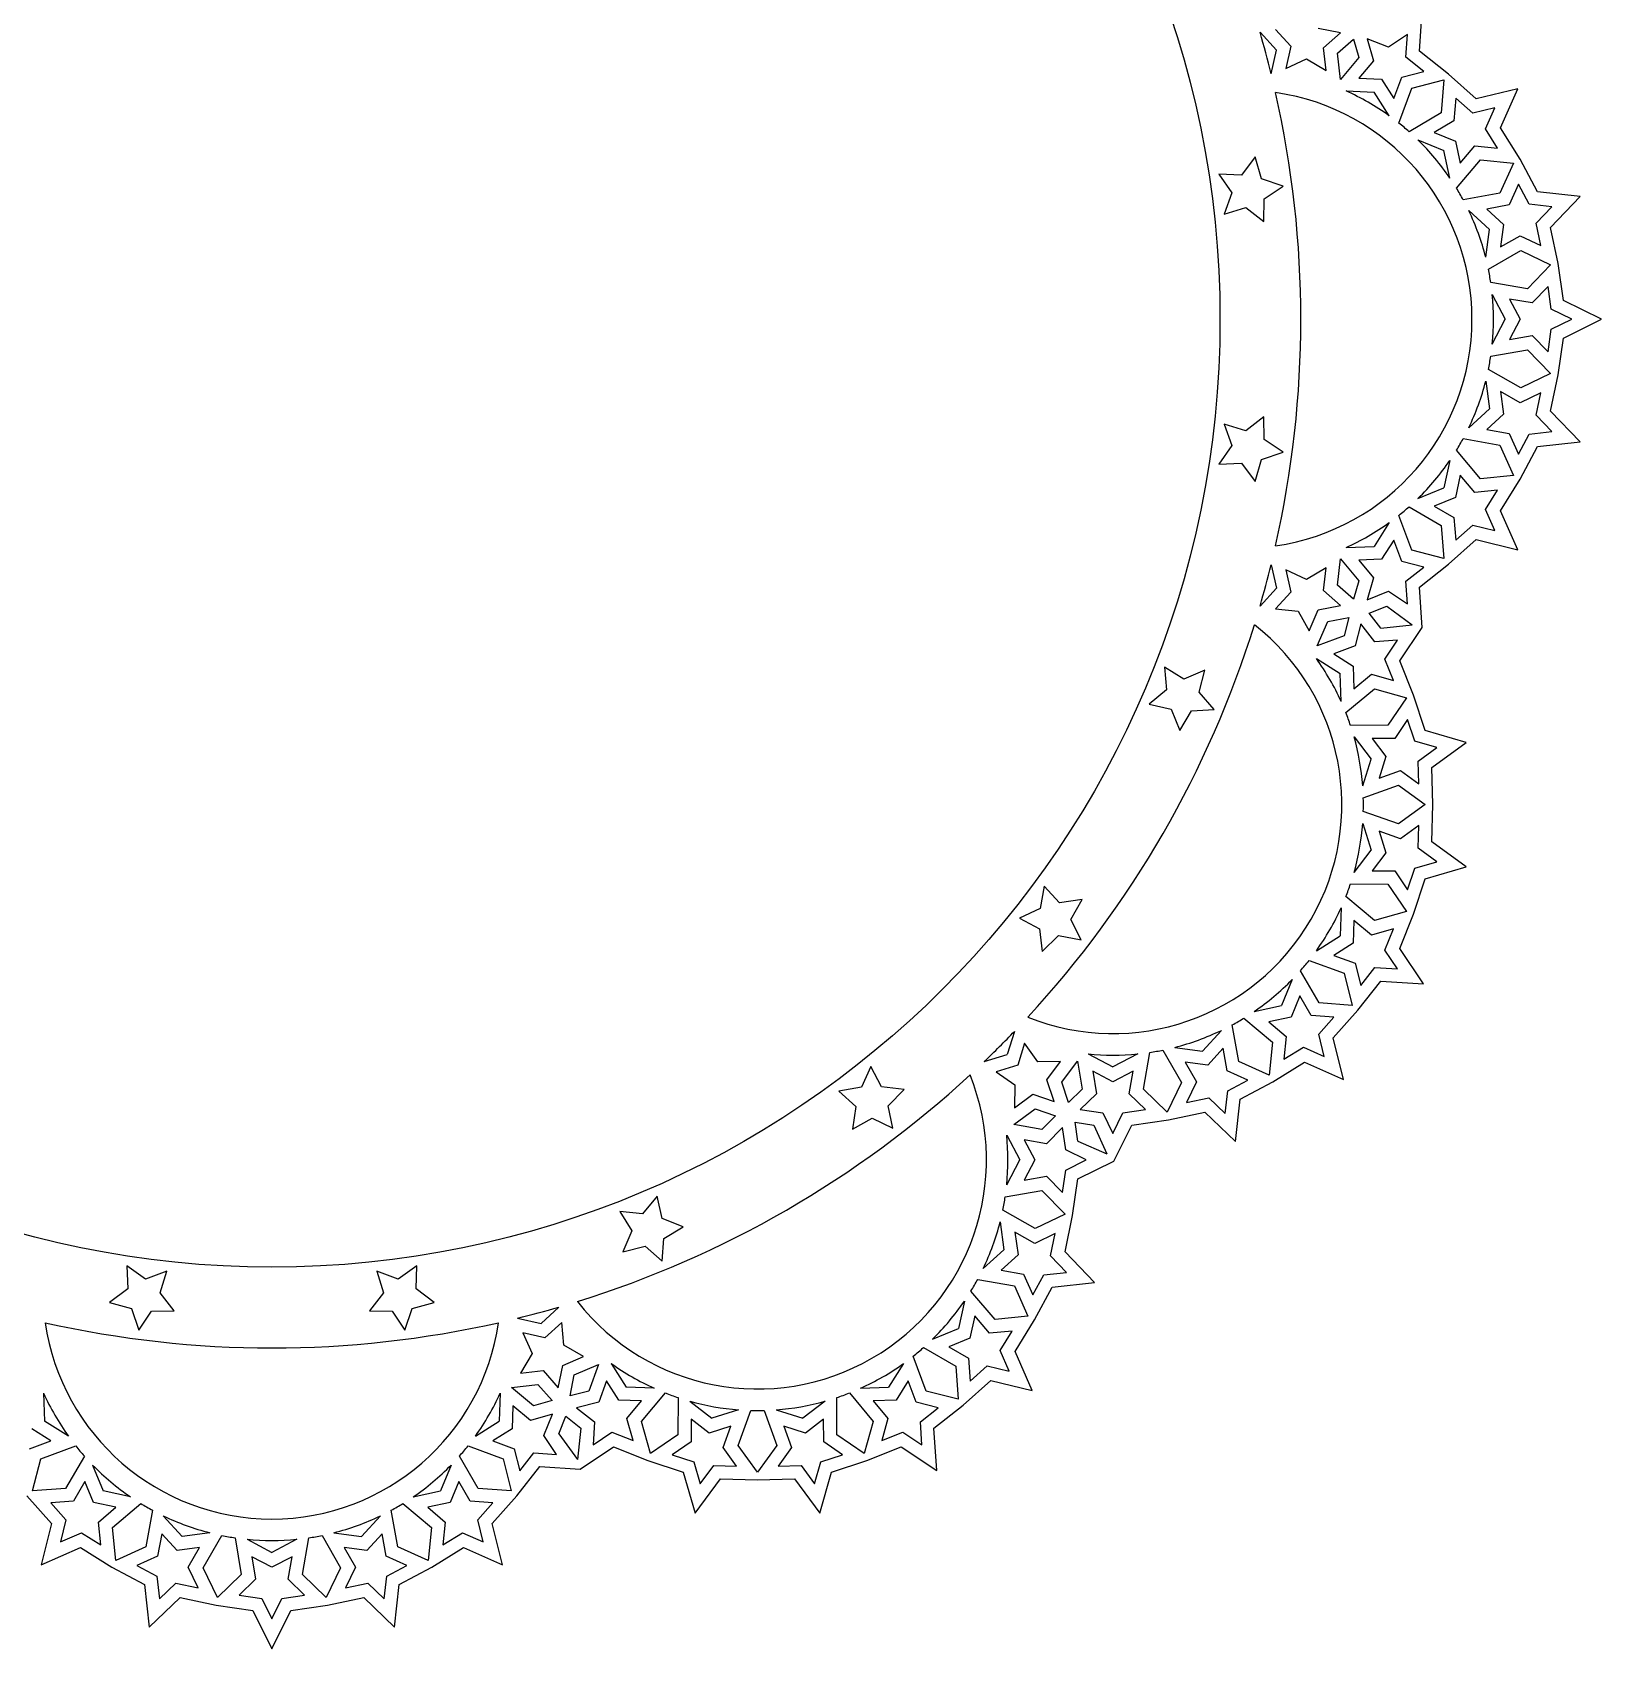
# Model space of a CAD drawing. Extents: x 129 to 581, y 103 to 417.
# Drawn here: x 230.7 to 376.5, y 102.8 to 252.9 of the extents above; entities that cross this region are included whole.
import ezdxf

# ---------------------------------------------------------------- set-up
doc = ezdxf.new("R2010")
doc.units = 0
doc.layers.get('0').update_dxf_attribs({"linetype": 'CONTINUOUS'})

msp = doc.modelspace()

# ---------------------------------------------------------------- linework, layer by layer
for p, q in [((359.549818, 251.194629), (359.792915, 254.921197)), ((344.738578, 252.946576), (346.263427, 251.295981)), ((346.167972, 253.210205), (347.604421, 251.6553)), ((352.223095, 252.89287), (350.147033, 253.306491)), ((350.631983, 251.496632), (352.223095, 252.89287)), ((351.928073, 250.99911), (353.426196, 252.313747)), ((353.426196, 252.313747), (353.908472, 250.601699)), ((354.692461, 252.350621), (355.266435, 250.313056)), ((356.658868, 251.566808), (354.692461, 252.350621)), ((358.41934, 252.742332), (356.658868, 251.566808)), ((358.281543, 250.629956), (358.41934, 252.742332)), ((345.768166, 249.104101), (346.263427, 251.295981)), ((347.604421, 251.6553), (347.137873, 249.590488)), ((350.880145, 249.394363), (350.631983, 251.496632)), ((352.215434, 248.564763), (351.928073, 250.99911)), ((362.252798, 249.062417), (359.549818, 251.194629)), ((347.137873, 249.590488), (349.060563, 250.47614)), ((349.060563, 250.47614), (350.880145, 249.394363)), ((353.908472, 250.601699), (352.215434, 248.564763)), ((355.266435, 250.313056), (353.913331, 248.685103)), ((357.891978, 248.797197), (359.943548, 249.318904)), ((359.943548, 249.318904), (358.281543, 250.629956)), ((353.913331, 248.685103), (356.028539, 248.601342)), ((356.028539, 248.601342), (357.158682, 246.811399)), ((357.158682, 246.811399), (357.891978, 248.797197)), ((357.622167, 244.519182), (358.820932, 247.765489)), ((358.820932, 247.765489), (361.80028, 248.523127)), ((361.80028, 248.523127), (361.571511, 245.45748)), ((364.821985, 246.770756), (362.252798, 249.062417)), ((352.732622, 247.502067), (355.334389, 247.399039)), ((356.724497, 245.197357), (355.334389, 247.399039)), ((362.906386, 246.832788), (362.748857, 244.721793)), ((364.486124, 245.423694), (362.906386, 246.832788)), ((368.669479, 247.710972), (364.821985, 246.770756)), ((367.075436, 244.085197), (368.669479, 247.710972)), ((361.571511, 245.45748), (358.582686, 243.713211)), ((362.748857, 244.721793), (360.920563, 243.654806)), ((366.54248, 245.926208), (364.486124, 245.423694)), ((365.690518, 243.988354), (366.54248, 245.926208)), ((360.920563, 243.654806), (362.879559, 242.852653)), ((366.803886, 242.187929), (365.690518, 243.988354)), ((368.886147, 241.1571), (367.075436, 244.085197)), ((359.406437, 242.946943), (361.81606, 241.960271)), ((362.369315, 239.415922), (361.81606, 241.960271)), ((362.879559, 242.852653), (363.32935, 240.784125)), ((363.32935, 240.784125), (364.697606, 242.399363)), ((364.697606, 242.399363), (366.803886, 242.187929)), ((344.295419, 241.380136), (343.028323, 239.684381)), ((344.870651, 239.342925), (344.295419, 241.380136)), ((362.980899, 238.471625), (365.217673, 241.112154)), ((365.217673, 241.112154), (368.276472, 240.805103)), ((368.276472, 240.805103), (367.012986, 238.00258)), ((370.516598, 238.124929), (368.886147, 241.1571)), ((340.913064, 239.766835), (342.134269, 238.037738)), ((343.028323, 239.684381), (340.913064, 239.766835)), ((346.874964, 238.661862), (344.870651, 239.342925)), ((368.737741, 238.838394), (367.867708, 236.908585)), ((369.740271, 236.973976), (368.737741, 238.838394)), ((342.134269, 238.037738), (341.402199, 236.051487)), ((345.086856, 235.368576), (345.115219, 237.485251)), ((345.115219, 237.485251), (346.874964, 238.661862)), ((367.012986, 238.00258), (363.607834, 237.385742)), ((374.453634, 237.692523), (370.516598, 238.124929)), ((371.715635, 234.830603), (374.453634, 237.692523)), ((341.402199, 236.051487), (343.424041, 236.678601)), ((343.424041, 236.678601), (345.086856, 235.368576)), ((364.119827, 236.383946), (366.04667, 234.632639)), ((367.867708, 236.908585), (365.784744, 236.531259)), ((365.784744, 236.531259), (367.351246, 235.107465)), ((371.844483, 236.74287), (369.740271, 236.973976)), ((370.381115, 235.213271), (371.844483, 236.74287)), ((365.696342, 232.052508), (366.04667, 234.632639)), ((367.351246, 235.107465), (367.066432, 233.009848)), ((370.811557, 233.14063), (370.381115, 235.213271)), ((372.415679, 231.459792), (371.715635, 234.830603)), ((367.066432, 233.009848), (368.904617, 234.059703)), ((368.904617, 234.059703), (370.811557, 233.14063)), ((365.948074, 230.955985), (368.953068, 232.672249)), ((368.953068, 232.672249), (371.722381, 231.337545)), ((371.722381, 231.337545), (369.576573, 229.136173)), ((372.910738, 228.052837), (372.415679, 231.459792)), ((369.576573, 229.136173), (366.165806, 229.721165)), ((366.304288, 228.604673), (367.515946, 226.299963)), ((371.483178, 229.331679), (370.005582, 227.815821)), ((371.78758, 227.236815), (371.483178, 229.331679)), ((367.919182, 228.173667), (368.904246, 226.299963)), ((370.005582, 227.815821), (367.919182, 228.173667)), ((373.685849, 226.299963), (371.78758, 227.236815)), ((376.462449, 226.299963), (372.910738, 228.052837)), ((366.304288, 223.995253), (367.515946, 226.299963)), ((368.904246, 226.299963), (367.919182, 224.426259)), ((371.483178, 223.268246), (371.78758, 225.363111)), ((371.78758, 225.363111), (373.685849, 226.299963)), ((372.910738, 224.547088), (376.462449, 226.299963)), ((367.919182, 224.426259), (370.005582, 224.784104)), ((370.005582, 224.784104), (371.483178, 223.268246)), ((372.415679, 221.140133), (372.910738, 224.547088)), ((366.165806, 222.87876), (369.576573, 223.463753)), ((369.576573, 223.463753), (371.722381, 221.26238)), ((368.953068, 219.927676), (365.948074, 221.64394)), ((371.722381, 221.26238), (368.953068, 219.927676)), ((371.715635, 217.769322), (372.415679, 221.140133)), ((365.696342, 220.547417), (366.04667, 217.967287)), ((368.904617, 218.540222), (367.066432, 219.590078)), ((367.066432, 219.590078), (367.351246, 217.49246)), ((370.811557, 219.459295), (368.904617, 218.540222)), ((370.381115, 217.386655), (370.811557, 219.459295)), ((364.119827, 216.215979), (366.04667, 217.967287)), ((374.453634, 214.907402), (371.715635, 217.769322)), ((343.424041, 215.921324), (341.402199, 216.548438)), ((341.402199, 216.548438), (342.134269, 214.562187)), ((345.086856, 217.231349), (343.424041, 215.921324)), ((345.115219, 215.114674), (345.086856, 217.231349)), ((367.351246, 217.49246), (365.784744, 216.068666)), ((371.844483, 215.857056), (370.381115, 217.386655)), ((346.874964, 213.938063), (345.115219, 215.114674)), ((363.607834, 215.214183), (367.012986, 214.597345)), ((365.784744, 216.068666), (367.867708, 215.69134)), ((367.867708, 215.69134), (368.737741, 213.761532)), ((368.737741, 213.761532), (369.740271, 215.625949)), ((369.740271, 215.625949), (371.844483, 215.857056)), ((370.516598, 214.474996), (374.453634, 214.907402)), ((342.134269, 214.562187), (340.913064, 212.83309)), ((344.295419, 211.21979), (344.870651, 213.257)), ((344.870651, 213.257), (346.874964, 213.938063)), ((365.217673, 211.487772), (362.980899, 214.128301)), ((367.012986, 214.597345), (368.276472, 211.794822)), ((368.886147, 211.442826), (370.516598, 214.474996)), ((340.913064, 212.83309), (343.028323, 212.915544)), ((343.028323, 212.915544), (344.295419, 211.21979)), ((362.369315, 213.184003), (361.81606, 210.639655)), ((363.32935, 211.8158), (362.879559, 209.747272)), ((364.697606, 210.200562), (363.32935, 211.8158)), ((368.276472, 211.794822), (365.217673, 211.487772)), ((359.406437, 209.652983), (361.81606, 210.639655)), ((366.803886, 210.411996), (364.697606, 210.200562)), ((365.690518, 208.611571), (366.803886, 210.411996)), ((367.075436, 208.514729), (368.886147, 211.442826)), ((358.582686, 208.886714), (361.571511, 207.142446)), ((362.879559, 209.747272), (360.920563, 208.945119)), ((360.920563, 208.945119), (362.748857, 207.878133)), ((356.724497, 207.402568), (355.334389, 205.200887)), ((358.820932, 204.834436), (357.622167, 208.080743)), ((362.748857, 207.878133), (362.906386, 205.767137)), ((366.54248, 206.673717), (365.690518, 208.611571)), ((368.669479, 204.888953), (367.075436, 208.514729)), ((357.158682, 205.788526), (356.028539, 203.998583)), ((357.891978, 203.802728), (357.158682, 205.788526)), ((361.571511, 207.142446), (361.80028, 204.076798)), ((362.252798, 203.537508), (364.821985, 205.829169)), ((362.906386, 205.767137), (364.486124, 207.176231)), ((364.486124, 207.176231), (366.54248, 206.673717)), ((364.821985, 205.829169), (368.669479, 204.888953)), ((352.732622, 205.097858), (355.334389, 205.200887)), ((361.80028, 204.076798), (358.820932, 204.834436)), ((345.768166, 203.495824), (346.263427, 201.303944)), ((349.060563, 202.123785), (347.137873, 203.009438)), ((347.137873, 203.009438), (347.604421, 200.944625)), ((350.880145, 203.205562), (349.060563, 202.123785)), ((350.631983, 201.103293), (350.880145, 203.205562)), ((351.928073, 201.600815), (352.215434, 204.035162)), ((352.215434, 204.035162), (353.908472, 201.998226)), ((356.028539, 203.998583), (353.913331, 203.914822)), ((353.913331, 203.914822), (355.266435, 202.28687)), ((359.943548, 203.281021), (357.891978, 203.802728)), ((358.281543, 201.969969), (359.943548, 203.281021)), ((359.549818, 201.405297), (362.252798, 203.537508)), ((344.738578, 199.65335), (346.263427, 201.303944)), ((353.426196, 200.286178), (351.928073, 201.600815)), ((353.908472, 201.998226), (353.426196, 200.286178)), ((355.266435, 202.28687), (354.692461, 200.249304)), ((358.41934, 199.857594), (358.281543, 201.969969)), ((359.792915, 197.678729), (359.549818, 201.405297)), ((347.604421, 200.944625), (346.167972, 199.38972)), ((350.147033, 199.293434), (352.223095, 199.707055)), ((352.223095, 199.707055), (350.631983, 201.103293)), ((354.692461, 200.249304), (356.658868, 201.033117)), ((356.658868, 201.033117), (358.41934, 199.857594)), ((346.167972, 199.38972), (348.275897, 199.195372)), ((348.275897, 199.195372), (349.310813, 197.348735)), ((349.310813, 197.348735), (350.147033, 199.293434)), ((350.052407, 195.962635), (351.020718, 198.214522)), ((351.020718, 198.214522), (352.97545, 198.60397)), ((352.97545, 198.60397), (352.537089, 196.880155)), ((354.870898, 198.997579), (356.513751, 199.652422)), ((355.966229, 197.609041), (354.870898, 198.997579)), ((356.513751, 199.652422), (358.878611, 197.923716)), ((352.537089, 196.880155), (350.052407, 195.962635)), ((354.090504, 198.002771), (353.568797, 195.951201)), ((355.401556, 196.340766), (354.090504, 198.002771)), ((355.966229, 197.609041), (358.878611, 197.923716)), ((357.719103, 194.572974), (359.792915, 197.678729)), ((353.568797, 195.951201), (351.582999, 195.217904)), ((351.582999, 195.217904), (353.372942, 194.087762)), ((357.513932, 196.478563), (355.401556, 196.340766)), ((356.338408, 194.718091), (357.513932, 196.478563)), ((335.865304, 193.994592), (336.058349, 191.886547)), ((337.655944, 192.865555), (335.865304, 193.994592)), ((339.601159, 193.700573), (337.655944, 192.865555)), ((339.08072, 191.648681), (339.601159, 193.700573)), ((349.968957, 194.78372), (352.170639, 193.393611)), ((353.372942, 194.087762), (353.456703, 191.972554)), ((357.122221, 192.751684), (356.338408, 194.718091)), ((358.993847, 191.374934), (357.719103, 194.572974)), ((352.273667, 190.791845), (352.170639, 193.393611)), ((353.456703, 191.972554), (355.084656, 193.325658)), ((355.084656, 193.325658), (357.122221, 192.751684)), ((336.058349, 191.886547), (334.431233, 190.532438)), ((340.475974, 190.056707), (339.08072, 191.648681)), ((352.711985, 189.755693), (355.373299, 191.967695)), ((355.373299, 191.967695), (358.33231, 191.134155)), ((358.33231, 191.134155), (356.601366, 188.593611)), ((360.072997, 188.105705), (358.993847, 191.374934)), ((334.431233, 190.532438), (336.495757, 190.064614)), ((336.495757, 190.064614), (337.280784, 188.098692)), ((337.280784, 188.098692), (338.363684, 189.917605)), ((338.363684, 189.917605), (340.475974, 190.056707)), ((356.601366, 188.593611), (353.140833, 188.577442)), ((358.445056, 189.117225), (357.253133, 187.367814)), ((359.108602, 187.107045), (358.445056, 189.117225)), ((363.875133, 186.996209), (360.072997, 188.105705)), ((353.471088, 187.501959), (355.064547, 185.442665)), ((357.253133, 187.367814), (355.136291, 187.357924)), ((355.136291, 187.357924), (356.431756, 185.68374)), ((361.140715, 186.514057), (359.108602, 187.107045)), ((359.433968, 185.261807), (361.140715, 186.514057)), ((360.681763, 184.653216), (363.875133, 186.996209)), ((354.271506, 182.962566), (355.064547, 185.442665)), ((356.431756, 185.68374), (355.787022, 183.667448)), ((359.49796, 183.145909), (359.433968, 185.261807)), ((355.787022, 183.667448), (357.779585, 184.382156)), ((357.779585, 184.382156), (359.49796, 183.145909)), ((360.785836, 181.212054), (360.681763, 184.653216)), ((354.329004, 181.838989), (357.586371, 183.007367)), ((357.586371, 183.007367), (360.081844, 181.212054)), ((357.586371, 179.416741), (354.329004, 180.58512)), ((360.081844, 181.212054), (357.586371, 179.416741)), ((360.681763, 177.770892), (360.785836, 181.212054)), ((354.271506, 179.461542), (355.064547, 176.981444)), ((357.779585, 178.041952), (355.787022, 178.756661)), ((355.787022, 178.756661), (356.431756, 176.740368)), ((359.49796, 179.278199), (357.779585, 178.041952)), ((359.433968, 177.162301), (359.49796, 179.278199)), ((361.140715, 175.910051), (359.433968, 177.162301)), ((363.875133, 175.4279), (360.681763, 177.770892)), ((353.471088, 174.92215), (355.064547, 176.981444)), ((356.431756, 176.740368), (355.136291, 175.066185)), ((359.108602, 175.317063), (361.140715, 175.910051)), ((355.136291, 175.066185), (357.253133, 175.056294)), ((357.253133, 175.056294), (358.445056, 173.306883)), ((358.445056, 173.306883), (359.108602, 175.317063)), ((358.993847, 171.049174), (360.072997, 174.318404)), ((360.072997, 174.318404), (363.875133, 175.4279)), ((324.679708, 173.642302), (324.320574, 171.556124)), ((326.117118, 172.088285), (324.679708, 173.642302)), ((355.373299, 170.456413), (352.711985, 172.668415)), ((353.140833, 173.846666), (356.601366, 173.830498)), ((356.601366, 173.830498), (358.33231, 171.289954)), ((324.320574, 171.556124), (322.398431, 170.669284)), ((328.21217, 172.391392), (326.117118, 172.088285)), ((327.178396, 170.544116), (328.21217, 172.391392)), ((352.273667, 171.632263), (352.170639, 169.030497)), ((358.33231, 171.289954), (355.373299, 170.456413)), ((322.398431, 170.669284), (324.271526, 169.683062)), ((324.271526, 169.683062), (324.520986, 167.580947)), ((328.114075, 168.645269), (327.178396, 170.544116)), ((353.456703, 170.451554), (353.372942, 168.336347)), ((355.084656, 169.098451), (353.456703, 170.451554)), ((357.122221, 169.672424), (355.084656, 169.098451)), ((356.338408, 167.706018), (357.122221, 169.672424)), ((357.719103, 167.851134), (358.993847, 171.049174)), ((324.520986, 167.580947), (326.037757, 169.057607)), ((326.037757, 169.057607), (328.114075, 168.645269)), ((349.968957, 167.640388), (352.170639, 169.030497)), ((353.372942, 168.336347), (351.582999, 167.206204)), ((349.290782, 166.742719), (352.537089, 165.543953)), ((351.582999, 167.206204), (353.568797, 166.472907)), ((357.513932, 165.945545), (356.338408, 167.706018)), ((359.918538, 164.557245), (357.719103, 167.851134)), ((350.22908, 162.793374), (348.484811, 165.782199)), ((352.537089, 165.543953), (353.294727, 162.564605)), ((353.568797, 166.472907), (354.090504, 164.421337)), ((354.090504, 164.421337), (355.401556, 166.083342)), ((355.401556, 166.083342), (357.513932, 165.945545)), ((347.718543, 164.958448), (346.731871, 162.548826)), ((353.834017, 162.112087), (355.966229, 164.815067)), ((355.966229, 164.815067), (359.918538, 164.557245)), ((344.187522, 161.99557), (346.731871, 162.548826)), ((348.426406, 163.444323), (347.624253, 161.485326)), ((349.493393, 161.616029), (348.426406, 163.444323)), ((353.294727, 162.564605), (350.22908, 162.793374)), ((342.77418, 157.3519), (342.157342, 160.757052)), ((343.243225, 161.383986), (345.883754, 159.147213)), ((347.624253, 161.485326), (345.555725, 161.035536)), ((345.555725, 161.035536), (347.170963, 159.667279)), ((351.604388, 161.458499), (349.493393, 161.616029)), ((350.195294, 159.878761), (351.604388, 161.458499)), ((351.542356, 159.542901), (353.834017, 162.112087)), ((321.93444, 160.155424), (321.267408, 158.009569)), ((341.155546, 160.245058), (339.404239, 158.318215)), ((345.883754, 159.147213), (345.576703, 156.088414)), ((347.170963, 159.667279), (346.959529, 157.561)), ((350.697808, 157.822406), (350.195294, 159.878761)), ((352.482572, 155.695406), (351.542356, 159.542901)), ((319.121553, 157.342537), (321.267408, 158.009569)), ((322.877447, 159.049347), (322.249084, 157.027893)), ((324.09972, 157.321005), (322.877447, 159.049347)), ((328.766853, 158.060597), (331.071563, 156.84894)), ((333.376273, 158.060597), (331.071563, 156.84894)), ((333.907773, 154.788312), (334.492765, 158.199079)), ((335.727585, 158.416811), (337.443849, 155.411818)), ((336.824108, 158.668544), (339.404239, 158.318215)), ((341.302859, 158.580142), (339.879065, 157.01364)), ((341.680185, 156.497177), (341.302859, 158.580142)), ((346.959529, 157.561), (348.759954, 158.674367)), ((348.759954, 158.674367), (350.697808, 157.822406)), ((308.607693, 156.878546), (307.720853, 154.956403)), ((309.593915, 155.005451), (308.607693, 156.878546)), ((322.249084, 157.027893), (320.22763, 156.39953)), ((320.22763, 156.39953), (321.955972, 155.177257)), ((326.216412, 157.34806), (324.09972, 157.321005)), ((324.950363, 155.651522), (326.216412, 157.34806)), ((326.321571, 155.434344), (327.787607, 157.39887)), ((327.787607, 157.39887), (328.235353, 154.788312)), ((329.197859, 156.445704), (329.555704, 154.359304)), ((331.071563, 155.46064), (329.197859, 156.445704)), ((332.945267, 156.445704), (331.071563, 155.46064)), ((332.587421, 154.359304), (332.945267, 156.445704)), ((337.781448, 157.298453), (338.831303, 155.460269)), ((339.879065, 157.01364), (337.781448, 157.298453)), ((343.609994, 155.627145), (341.680185, 156.497177)), ((345.576703, 156.088414), (342.77418, 157.3519)), ((345.9287, 155.478738), (348.856797, 157.289449)), ((348.856797, 157.289449), (352.482572, 155.695406)), ((307.720853, 154.956403), (305.634675, 154.597269)), ((311.69603, 154.755991), (309.593915, 155.005451)), ((310.21937, 153.23922), (311.69603, 154.755991)), ((321.955972, 155.177257), (321.928917, 153.060565)), ((325.630188, 153.646789), (324.950363, 155.651522)), ((326.961665, 153.546774), (326.321571, 155.434344)), ((328.235353, 154.788312), (326.961665, 153.546774)), ((336.109145, 152.642505), (333.907773, 154.788312)), ((337.443849, 155.411818), (336.109145, 152.642505)), ((338.831303, 155.460269), (337.91223, 153.553328)), ((341.745576, 154.624615), (343.609994, 155.627145)), ((342.896529, 153.848287), (345.9287, 155.478738)), ((305.634675, 154.597269), (307.188692, 153.159859)), ((307.188692, 153.159859), (306.885585, 151.064807)), ((310.631709, 151.162902), (310.21937, 153.23922)), ((321.928917, 153.060565), (323.625455, 154.326614)), ((323.625455, 154.326614), (325.630188, 153.646789)), ((329.555704, 154.359304), (328.039846, 152.881707)), ((334.103279, 152.881707), (332.587421, 154.359304)), ((337.91223, 153.553328), (339.984871, 153.98377)), ((339.984871, 153.98377), (341.51447, 152.520403)), ((341.51447, 152.520403), (341.745576, 154.624615)), ((342.464123, 149.911252), (342.896529, 153.848287)), ((306.885585, 151.064807), (308.732861, 152.098581)), ((308.732861, 152.098581), (310.631709, 151.162902)), ((321.878107, 151.48937), (323.842633, 152.955406)), ((323.842633, 152.955406), (325.730203, 152.315312)), ((325.730203, 152.315312), (324.488665, 151.041624)), ((327.82283, 149.958289), (327.568514, 151.708463)), ((327.568514, 151.708463), (329.318688, 151.454147)), ((328.039846, 152.881707), (330.134711, 152.577306)), ((330.134711, 152.577306), (331.071563, 150.679036)), ((331.071563, 150.679036), (332.008415, 152.577306)), ((332.008415, 152.577306), (334.103279, 152.881707)), ((332.824437, 151.454147), (336.231392, 151.949207)), ((336.231392, 151.949207), (339.602203, 152.64925)), ((339.602203, 152.64925), (342.464123, 149.911252)), ((321.21638, 150.510124), (322.428037, 148.205414)), ((324.488665, 151.041624), (321.878107, 151.48937)), ((326.39527, 151.237131), (324.917673, 149.721273)), ((326.699671, 149.142266), (326.39527, 151.237131)), ((329.318688, 151.454147), (330.502363, 148.774614)), ((331.17168, 148.105297), (332.824437, 151.454147)), ((324.917673, 149.721273), (322.831273, 150.079118)), ((322.831273, 150.079118), (323.816338, 148.205414)), ((328.597941, 148.205414), (326.699671, 149.142266)), ((327.82283, 149.958289), (330.502363, 148.774614)), ((321.21638, 145.900704), (322.428037, 148.205414)), ((323.816338, 148.205414), (322.831273, 146.331711)), ((326.39527, 145.173698), (326.699671, 147.268562)), ((326.699671, 147.268562), (328.597941, 148.205414)), ((327.82283, 146.45254), (331.17168, 148.105297)), ((322.831273, 146.331711), (324.917673, 146.689556)), ((324.917673, 146.689556), (326.39527, 145.173698)), ((327.32777, 143.045585), (327.82283, 146.45254)), ((288.744539, 144.845744), (287.39043, 143.218628)), ((289.212363, 142.78122), (288.744539, 144.845744)), ((321.077898, 144.784212), (324.488665, 145.369204)), ((324.488665, 145.369204), (326.634472, 143.167832)), ((285.282386, 143.411673), (286.411422, 141.621033)), ((287.39043, 143.218628), (285.282386, 143.411673)), ((291.178285, 141.996193), (289.212363, 142.78122)), ((323.865159, 141.833128), (320.860166, 143.549392)), ((326.634472, 143.167832), (323.865159, 141.833128)), ((326.627727, 139.674774), (327.32777, 143.045585)), ((286.411422, 141.621033), (285.576404, 139.675818)), ((289.359372, 140.913293), (291.178285, 141.996193)), ((320.608433, 142.452869), (320.958762, 139.872738)), ((323.816708, 140.445674), (321.978524, 141.495529)), ((321.978524, 141.495529), (322.263337, 139.397912)), ((325.723649, 141.364747), (323.816708, 140.445674)), ((325.293207, 139.292106), (325.723649, 141.364747)), ((285.576404, 139.675818), (287.628296, 140.196257)), ((287.628296, 140.196257), (289.22027, 138.801003)), ((289.22027, 138.801003), (289.359372, 140.913293)), ((319.031919, 138.121431), (320.958762, 139.872738)), ((329.365725, 136.812854), (326.627727, 139.674774)), ((239.510142, 138.363913), (239.592596, 136.248654)), ((241.239239, 137.142708), (239.510142, 138.363913)), ((266.443887, 138.363913), (264.71479, 137.142708)), ((266.361433, 136.248654), (266.443887, 138.363913)), ((322.263337, 139.397912), (320.696835, 137.974118)), ((326.756574, 137.762507), (325.293207, 139.292106)), ((243.22549, 137.874778), (241.239239, 137.142708)), ((242.598376, 135.852936), (243.22549, 137.874778)), ((262.728539, 137.874778), (263.355653, 135.852936)), ((264.71479, 137.142708), (262.728539, 137.874778)), ((318.519925, 137.119635), (321.925077, 136.502797)), ((320.696835, 137.974118), (322.7798, 137.596792)), ((322.7798, 137.596792), (323.649833, 135.666983)), ((323.649833, 135.666983), (324.652362, 137.531401)), ((324.652362, 137.531401), (326.756574, 137.762507)), ((325.42869, 136.380448), (329.365725, 136.812854)), ((239.592596, 136.248654), (237.896841, 134.981558)), ((243.908401, 134.190121), (242.598376, 135.852936)), ((263.355653, 135.852936), (262.045628, 134.190121)), ((268.057187, 134.981558), (266.361433, 136.248654)), ((320.129764, 133.393223), (317.892991, 136.033752)), ((321.925077, 136.502797), (323.188563, 133.700274)), ((323.798239, 133.348277), (325.42869, 136.380448)), ((237.896841, 134.981558), (239.934052, 134.406326)), ((239.934052, 134.406326), (240.615115, 132.402013)), ((240.615115, 132.402013), (241.791726, 134.161758)), ((241.791726, 134.161758), (243.908401, 134.190121)), ((262.045628, 134.190121), (264.162303, 134.161758)), ((264.162303, 134.161758), (265.338914, 132.402013)), ((265.338914, 132.402013), (266.019977, 134.406326)), ((266.019977, 134.406326), (268.057187, 134.981558)), ((279.623627, 134.538399), (277.973033, 133.013551)), ((317.281407, 135.089455), (316.728151, 132.545106)), ((318.241441, 133.721252), (317.791651, 131.652724)), ((319.609698, 132.106014), (318.241441, 133.721252)), ((323.188563, 133.700274), (320.129764, 133.393223)), ((275.781153, 133.508811), (277.973033, 133.013551)), ((278.332352, 131.672556), (276.267539, 132.139105)), ((276.267539, 132.139105), (277.153192, 130.216414)), ((279.887257, 133.109005), (278.332352, 131.672556)), ((280.081605, 131.00108), (279.887257, 133.109005)), ((314.318529, 131.558434), (316.728151, 132.545106)), ((321.715977, 132.317448), (319.609698, 132.106014)), ((320.60261, 130.517023), (321.715977, 132.317448)), ((321.987528, 130.42018), (323.798239, 133.348277)), ((281.928242, 129.966164), (280.081605, 131.00108)), ((313.494778, 130.792166), (316.483603, 129.047898)), ((317.791651, 131.652724), (315.832654, 130.850571)), ((315.832654, 130.850571), (317.660948, 129.783584)), ((277.153192, 130.216414), (276.071415, 128.396833)), ((279.569922, 127.053882), (279.983543, 129.129944)), ((279.983543, 129.129944), (281.928242, 129.966164)), ((281.062455, 128.256259), (283.314342, 129.22457)), ((283.314342, 129.22457), (282.396822, 126.739888)), ((284.493257, 129.30802), (285.883366, 127.106338)), ((311.636589, 129.30802), (310.24648, 127.106338)), ((313.733024, 126.739888), (312.534259, 129.986195)), ((317.660948, 129.783584), (317.818478, 127.672589)), ((321.454571, 128.579169), (320.60261, 130.517023)), ((323.581571, 126.794405), (321.987528, 130.42018)), ((276.071415, 128.396833), (278.173684, 128.644994)), ((278.173684, 128.644994), (279.569922, 127.053882)), ((280.673007, 126.301528), (281.062455, 128.256259)), ((284.059073, 127.693978), (283.325776, 125.70818)), ((285.189216, 125.904035), (284.059073, 127.693978)), ((312.070773, 127.693978), (310.94063, 125.904035)), ((312.80407, 125.70818), (312.070773, 127.693978)), ((316.483603, 129.047898), (316.712372, 125.98225)), ((317.16489, 125.44296), (319.734076, 127.734621)), ((317.818478, 127.672589), (319.398216, 129.081683)), ((319.398216, 129.081683), (321.454571, 128.579169)), ((319.734076, 127.734621), (323.581571, 126.794405)), ((231.77491, 126.544355), (231.877938, 123.942588)), ((274.179119, 126.544355), (274.07609, 123.942588)), ((275.241815, 127.061543), (277.676162, 127.348904)), ((277.278751, 125.368505), (275.241815, 127.061543)), ((277.676162, 127.348904), (278.990799, 125.850781)), ((282.396822, 126.739888), (280.673007, 126.301528)), ((288.485132, 127.00331), (285.883366, 127.106338)), ((287.309282, 123.903678), (289.521284, 126.564992)), ((290.699535, 126.136144), (290.683367, 122.675611)), ((305.446479, 122.675611), (305.430311, 126.136144)), ((306.608562, 126.564992), (308.820564, 123.903678)), ((307.644714, 127.00331), (310.24648, 127.106338)), ((316.712372, 125.98225), (313.733024, 126.739888)), ((275.362155, 125.363646), (275.278394, 123.248438)), ((276.990107, 124.010542), (275.362155, 125.363646)), ((278.990799, 125.850781), (277.278751, 125.368505)), ((283.325776, 125.70818), (281.274206, 125.186473)), ((281.274206, 125.186473), (282.936211, 123.875421)), ((287.304423, 125.820274), (285.189216, 125.904035)), ((285.95132, 124.192321), (287.304423, 125.820274)), ((291.775018, 125.805889), (293.834312, 124.21243)), ((296.314411, 125.005472), (293.834312, 124.21243)), ((296.26961, 121.690606), (297.437988, 124.947973)), ((298.691857, 124.947973), (299.860236, 121.690606)), ((299.815435, 125.005472), (302.295533, 124.21243)), ((304.354827, 125.805889), (302.295533, 124.21243)), ((310.94063, 125.904035), (308.825423, 125.820274)), ((308.825423, 125.820274), (310.178526, 124.192321)), ((314.85564, 125.186473), (312.80407, 125.70818)), ((313.193635, 123.875421), (314.85564, 125.186473)), ((314.46191, 123.310748), (317.16489, 125.44296)), ((232.465578, 122.118295), (230.675635, 123.248438)), ((234.07962, 122.55248), (231.877938, 123.942588)), ((271.874409, 122.55248), (274.07609, 123.942588)), ((275.278394, 123.248438), (273.488451, 122.118295)), ((279.027673, 124.584516), (276.990107, 124.010542)), ((278.24386, 122.618109), (279.027673, 124.584516)), ((279.624555, 122.763226), (280.279398, 124.406079)), ((280.279398, 124.406079), (281.667936, 123.310748)), ((281.667936, 123.310748), (281.353262, 120.398366)), ((282.936211, 123.875421), (282.798414, 121.763045)), ((286.525293, 122.154756), (285.95132, 124.192321)), ((288.142822, 120.944668), (287.309282, 123.903678)), ((291.919053, 124.140686), (291.909163, 122.023844)), ((293.593237, 122.845222), (291.919053, 124.140686)), ((295.609529, 123.489955), (293.593237, 122.845222)), ((294.894821, 121.497392), (295.609529, 123.489955)), ((300.520316, 123.489955), (301.235025, 121.497392)), ((302.536609, 122.845222), (300.520316, 123.489955)), ((304.210793, 124.140686), (302.536609, 122.845222)), ((304.220683, 122.023844), (304.210793, 124.140686)), ((308.820564, 123.903678), (307.987023, 120.944668)), ((310.178526, 124.192321), (309.604553, 122.154756)), ((313.331432, 121.763045), (313.193635, 123.875421)), ((314.719732, 119.358439), (314.46191, 123.310748)), ((230.47978, 121.384999), (232.465578, 122.118295)), ((231.511488, 120.456045), (234.757795, 121.65481)), ((271.196234, 121.65481), (274.442541, 120.456045)), ((273.488451, 122.118295), (275.474249, 121.384999)), ((279.419383, 120.857637), (278.24386, 122.618109)), ((279.624555, 122.763226), (281.353262, 120.398366)), ((282.798414, 121.763045), (284.558886, 122.938569)), ((284.558886, 122.938569), (286.525293, 122.154756)), ((290.683367, 122.675611), (288.142822, 120.944668)), ((291.909163, 122.023844), (290.159752, 120.831921)), ((298.064923, 119.195134), (296.26961, 121.690606)), ((299.860236, 121.690606), (298.064923, 119.195134)), ((305.970094, 120.831921), (304.220683, 122.023844)), ((307.987023, 120.944668), (305.446479, 122.675611)), ((309.604553, 122.154756), (311.57096, 122.938569)), ((311.57096, 122.938569), (313.331432, 121.763045)), ((230.75385, 117.476697), (231.511488, 120.456045)), ((235.563766, 120.694291), (233.819498, 117.705466)), ((272.134531, 117.705466), (270.390263, 120.694291)), ((274.442541, 120.456045), (275.200179, 117.476697)), ((275.474249, 121.384999), (275.995956, 119.333429)), ((275.995956, 119.333429), (277.307008, 120.995434)), ((277.307008, 120.995434), (279.419383, 120.857637)), ((281.598249, 119.484063), (284.704003, 121.557874)), ((284.704003, 121.557874), (287.902043, 120.283131)), ((287.902043, 120.283131), (291.171272, 119.20398)), ((290.159752, 120.831921), (292.169932, 120.168375)), ((292.169932, 120.168375), (292.76292, 118.136262)), ((296.131068, 119.779017), (294.894821, 121.497392)), ((301.235025, 121.497392), (299.998778, 119.779017)), ((303.366926, 118.136262), (303.959914, 120.168375)), ((303.959914, 120.168375), (305.970094, 120.831921)), ((304.958573, 119.20398), (308.227803, 120.283131)), ((308.227803, 120.283131), (311.425843, 121.557874)), ((311.425843, 121.557874), (314.719732, 119.358439)), ((236.330034, 119.87054), (237.316706, 117.460917)), ((269.623994, 119.87054), (268.637323, 117.460917)), ((275.739469, 117.024179), (277.87168, 119.727159)), ((277.87168, 119.727159), (281.598249, 119.484063)), ((291.171272, 119.20398), (292.280768, 115.401844)), ((292.76292, 118.136262), (294.01517, 119.84301)), ((294.01517, 119.84301), (296.131068, 119.779017)), ((299.998778, 119.779017), (302.114676, 119.84301)), ((302.114676, 119.84301), (303.366926, 118.136262)), ((303.849077, 115.401844), (304.958573, 119.20398)), ((233.819498, 117.705466), (230.75385, 117.476697)), ((235.622171, 118.356414), (234.555185, 116.528121)), ((236.424324, 116.397418), (235.622171, 118.356414)), ((239.861055, 116.907662), (237.316706, 117.460917)), ((266.092974, 116.907662), (268.637323, 117.460917)), ((270.331858, 118.356414), (269.529705, 116.397418)), ((271.398844, 116.528121), (270.331858, 118.356414)), ((275.200179, 117.476697), (272.134531, 117.705466)), ((292.280768, 115.401844), (294.623761, 118.595214)), ((294.623761, 118.595214), (298.064923, 118.491141)), ((298.064923, 118.491141), (301.506085, 118.595214)), ((301.506085, 118.595214), (303.849077, 115.401844)), ((230.21456, 117.024179), (232.506221, 114.454992)), ((234.555185, 116.528121), (232.444189, 116.370591)), ((232.444189, 116.370591), (233.853283, 114.790853)), ((238.492852, 115.947627), (236.424324, 116.397418)), ((236.877614, 114.579371), (238.492852, 115.947627)), ((238.164824, 114.059304), (240.805352, 116.296078)), ((241.891235, 115.669143), (241.274397, 112.263991)), ((264.679632, 112.263991), (264.062794, 115.669143)), ((265.148676, 116.296078), (267.789205, 114.059304)), ((269.529705, 116.397418), (267.461177, 115.947627)), ((267.461177, 115.947627), (269.076415, 114.579371)), ((273.50984, 116.370591), (271.398844, 116.528121)), ((272.100746, 114.790853), (273.50984, 116.370591)), ((273.447808, 114.454992), (275.739469, 117.024179)), ((232.506221, 114.454992), (231.566005, 110.607498)), ((233.853283, 114.790853), (233.350769, 112.734497)), ((237.089048, 112.473091), (236.877614, 114.579371)), ((242.893031, 115.15715), (244.644338, 113.230307)), ((263.060998, 115.15715), (261.30969, 113.230307)), ((269.076415, 114.579371), (268.864981, 112.473091)), ((272.60326, 112.734497), (272.100746, 114.790853)), ((274.388024, 110.607498), (273.447808, 114.454992)), ((233.350769, 112.734497), (235.288623, 113.586459)), ((235.288623, 113.586459), (237.089048, 112.473091)), ((238.471874, 111.000506), (238.164824, 114.059304)), ((242.745718, 113.492234), (242.368392, 111.409269)), ((244.169512, 111.925731), (242.745718, 113.492234)), ((247.224469, 113.580635), (244.644338, 113.230307)), ((246.604728, 110.323909), (248.320992, 113.328903)), ((249.555812, 113.111171), (250.140804, 109.700404)), ((250.672304, 112.972689), (252.977014, 111.761031)), ((255.281724, 112.972689), (252.977014, 111.761031)), ((255.813224, 109.700404), (256.398217, 113.111171)), ((257.633037, 113.328903), (259.349301, 110.323909)), ((258.72956, 113.580635), (261.30969, 113.230307)), ((263.208311, 113.492234), (261.784517, 111.925731)), ((263.585637, 111.409269), (263.208311, 113.492234)), ((267.789205, 114.059304), (267.482155, 111.000506)), ((268.864981, 112.473091), (270.665406, 113.586459)), ((270.665406, 113.586459), (272.60326, 112.734497)), ((231.566005, 110.607498), (235.19178, 112.201541)), ((235.19178, 112.201541), (238.119877, 110.39083)), ((241.274397, 112.263991), (238.471874, 111.000506)), ((242.368392, 111.409269), (240.438584, 110.539236)), ((246.267129, 112.210545), (244.169512, 111.925731)), ((245.217274, 110.37236), (246.267129, 112.210545)), ((252.977014, 110.372731), (251.103311, 111.357795)), ((251.103311, 111.357795), (251.461156, 109.271396)), ((254.850718, 111.357795), (252.977014, 110.372731)), ((254.492873, 109.271396), (254.850718, 111.357795)), ((259.686899, 112.210545), (260.736755, 110.37236)), ((261.784517, 111.925731), (259.686899, 112.210545)), ((265.515445, 110.539236), (263.585637, 111.409269)), ((267.482155, 111.000506), (264.679632, 112.263991)), ((267.834151, 110.39083), (270.762249, 112.201541)), ((270.762249, 112.201541), (274.388024, 110.607498)), ((238.119877, 110.39083), (241.152048, 108.760379)), ((240.438584, 110.539236), (242.303001, 109.536706)), ((246.136347, 108.46542), (245.217274, 110.37236)), ((247.939432, 107.554596), (246.604728, 110.323909)), ((250.140804, 109.700404), (247.939432, 107.554596)), ((258.014597, 107.554596), (255.813224, 109.700404)), ((259.349301, 110.323909), (258.014597, 107.554596)), ((260.736755, 110.37236), (259.817682, 108.46542)), ((263.651028, 109.536706), (265.515445, 110.539236)), ((264.801981, 108.760379), (267.834151, 110.39083)), ((241.152048, 108.760379), (241.584454, 104.823344)), ((242.303001, 109.536706), (242.534107, 107.432494)), ((242.534107, 107.432494), (244.063706, 108.895862)), ((244.063706, 108.895862), (246.136347, 108.46542)), ((251.461156, 109.271396), (249.945298, 107.793799)), ((256.008731, 107.793799), (254.492873, 109.271396)), ((259.817682, 108.46542), (261.890322, 108.895862)), ((261.890322, 108.895862), (263.419921, 107.432494)), ((263.419921, 107.432494), (263.651028, 109.536706)), ((264.369575, 104.823344), (264.801981, 108.760379)), ((241.584454, 104.823344), (244.446374, 107.561342)), ((244.446374, 107.561342), (247.817185, 106.861298)), ((247.817185, 106.861298), (251.22414, 106.366239)), ((249.945298, 107.793799), (252.040162, 107.489397)), ((252.040162, 107.489397), (252.977014, 105.591128)), ((252.977014, 105.591128), (253.913866, 107.489397)), ((253.913866, 107.489397), (256.008731, 107.793799)), ((254.729889, 106.366239), (258.136844, 106.861298)), ((258.136844, 106.861298), (261.507655, 107.561342)), ((261.507655, 107.561342), (264.369575, 104.823344)), ((251.22414, 106.366239), (252.977014, 102.814528)), ((252.977014, 102.814528), (254.729889, 106.366239))]:
    msp.add_line(p, q)
msp.add_circle((252.977014, 226.299963), 88.043196)
for centre, radius, start, end in [((252.977014, 226.299963), 95.552219, 13.807247, 16.192753), ((252.977014, 226.299963), 95.552219, 347.274026, 12.725974), ((343.152831, 226.299963), 21.26589, 278.189139, 81.810861), ((343.152831, 226.299963), 23.26589, 54.314979, 65.685021), ((343.152831, 226.299963), 23.26589, 48.455892, 51.544108), ((343.152831, 226.299963), 23.26589, 34.314979, 45.685021), ((343.152831, 226.299963), 23.26589, 28.455892, 31.544108), ((343.152831, 226.299963), 23.26589, 14.314979, 25.685021), ((343.152831, 226.299963), 23.26589, 8.455892, 11.544108), ((343.152831, 226.299963), 23.26589, 354.314979, 5.685021), ((343.152831, 226.299963), 23.26589, 348.455892, 351.544108), ((343.152831, 226.299963), 23.26589, 334.314979, 345.685021), ((343.152831, 226.299963), 23.26589, 328.455892, 331.544108), ((343.152831, 226.299963), 23.26589, 314.314979, 325.685021), ((343.152831, 226.299963), 23.26589, 308.455892, 311.544108), ((343.152831, 226.299963), 23.26589, 294.314979, 305.685021), ((252.977014, 226.299963), 95.552219, 343.807247, 346.192753), ((252.977014, 226.299963), 95.552219, 317.274026, 342.725974), ((331.071563, 181.212054), 21.26589, 248.189139, 51.810861), ((331.071563, 181.212054), 23.26589, 24.314979, 35.685021), ((331.071563, 181.212054), 23.26589, 18.455892, 21.544108), ((331.071563, 181.212054), 23.26589, 4.314979, 15.685021), ((331.071563, 181.212054), 23.26589, 358.455892, 1.544108), ((331.071563, 181.212054), 23.26589, 344.314979, 355.685021), ((331.071563, 181.212054), 23.26589, 338.455892, 341.544108), ((331.071563, 181.212054), 23.26589, 324.314979, 335.685021), ((331.071563, 181.212054), 23.26589, 318.455892, 321.544108), ((331.071563, 181.212054), 23.26589, 304.314979, 315.685021), ((331.071563, 181.212054), 23.26589, 298.455892, 301.544108), ((252.977014, 226.299963), 95.552219, 313.807247, 316.192753), ((331.071563, 181.212054), 23.26589, 284.314979, 295.685021), ((331.071563, 181.212054), 23.26589, 264.314979, 275.685021), ((331.071563, 181.212054), 23.26589, 278.455892, 281.544108), ((252.977014, 226.299963), 95.552219, 287.274026, 312.725974), ((298.064923, 148.205414), 21.26589, 218.189139, 21.810861), ((298.064923, 148.205414), 23.26589, 354.314979, 5.685021), ((298.064923, 148.205414), 23.26589, 348.455892, 351.544108), ((298.064923, 148.205414), 23.26589, 334.314979, 345.685021), ((298.064923, 148.205414), 23.26589, 328.455892, 331.544108), ((252.977014, 226.299963), 95.552219, 283.807247, 286.192753), ((298.064923, 148.205414), 23.26589, 314.314979, 325.685021), ((252.977014, 226.299963), 95.552219, 257.274026, 282.725974), ((252.977014, 136.124146), 21.26589, 188.189139, 351.810861), ((298.064923, 148.205414), 23.26589, 308.455892, 311.544108), ((298.064923, 148.205414), 23.26589, 234.314979, 245.685021), ((298.064923, 148.205414), 23.26589, 294.314979, 305.685021), ((252.977014, 136.124146), 23.26589, 204.314979, 215.685021), ((252.977014, 136.124146), 23.26589, 324.314979, 335.685021), ((298.064923, 148.205414), 23.26589, 248.455892, 251.544108), ((298.064923, 148.205414), 23.26589, 288.455892, 291.544108), ((298.064923, 148.205414), 23.26589, 254.314979, 265.685021), ((298.064923, 148.205414), 23.26589, 268.455892, 271.544108), ((298.064923, 148.205414), 23.26589, 274.314979, 285.685021), ((252.977014, 136.124146), 23.26589, 218.455892, 221.544108), ((252.977014, 136.124146), 23.26589, 318.455892, 321.544108), ((252.977014, 136.124146), 23.26589, 224.314979, 235.685021), ((252.977014, 136.124146), 23.26589, 304.314979, 315.685021), ((252.977014, 136.124146), 23.26589, 238.455892, 241.544108), ((252.977014, 136.124146), 23.26589, 298.455892, 301.544108), ((252.977014, 136.124146), 23.26589, 244.314979, 255.685021), ((252.977014, 136.124146), 23.26589, 284.314979, 295.685021), ((252.977014, 136.124146), 23.26589, 258.455892, 261.544108), ((252.977014, 136.124146), 23.26589, 264.314979, 275.685021), ((252.977014, 136.124146), 23.26589, 278.455892, 281.544108)]:
    msp.add_arc(centre, radius, start, end)

doc.saveas('drawing.dxf')
